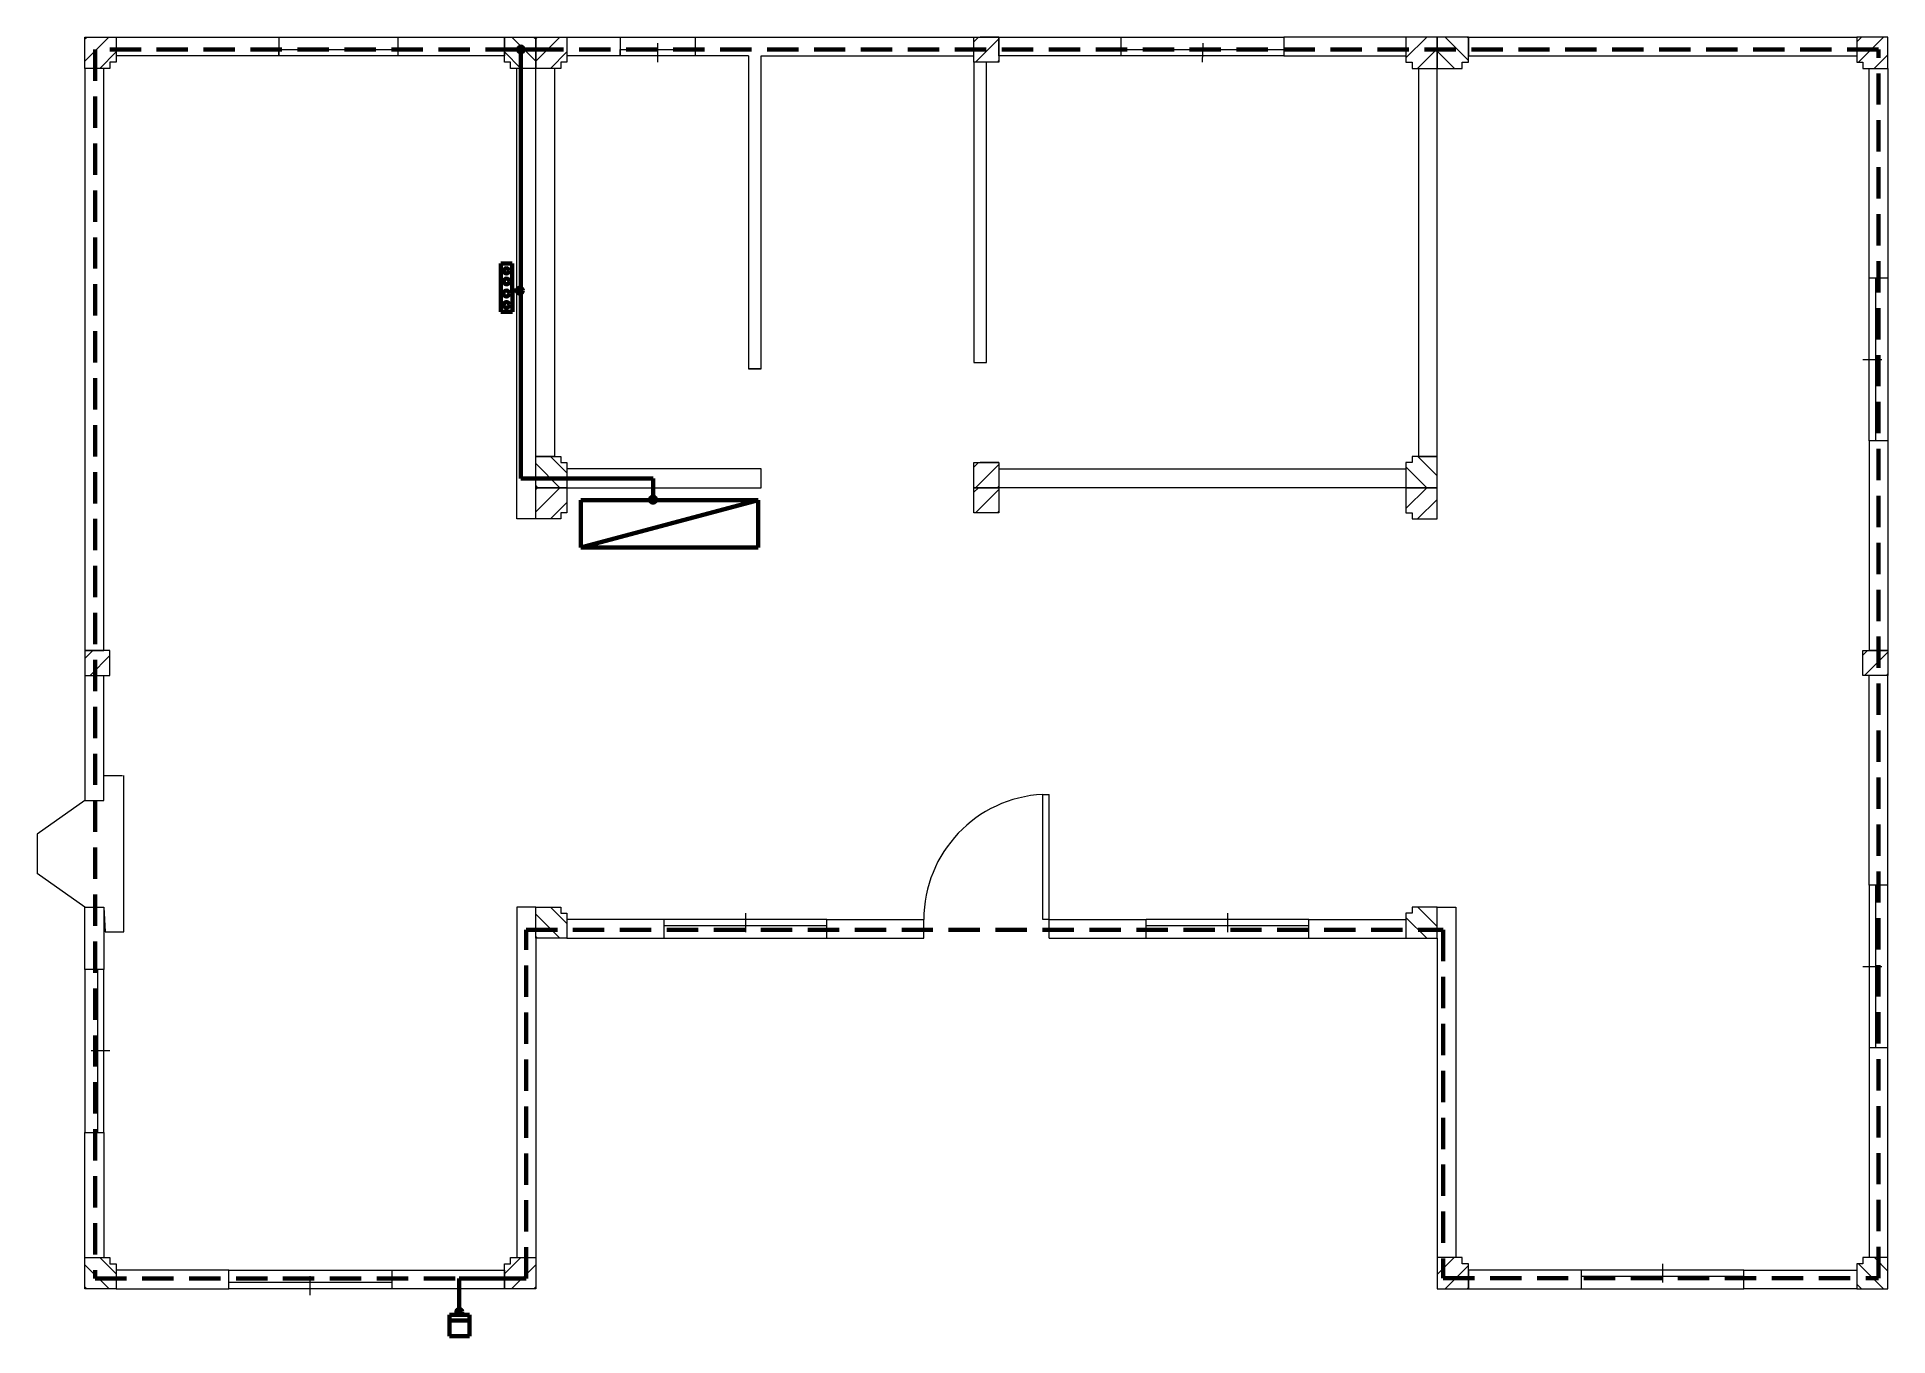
# Model space of a CAD drawing. Header units: metres. Extents: x 23 to 200, y 8 to 200.
# Drawn here: x 22.95 to 37.73, y 7.54 to 17.92 of the extents above; entities outside this region: 1.
import ezdxf

# ---------------------------------------------------------------- set-up
doc = ezdxf.new("R2010")
doc.units = ezdxf.units.M
doc.header["$MEASUREMENT"] = 0
doc.linetypes.add('ACAD_ISO03W100', pattern=[30, 12, -18])
doc.linetypes.add('DASHED2', pattern=[0.375, 0.25, -0.125])
doc.layers.add('kolones', color=1, linetype='Continuous')
pattern_1 = [(45, (-44.97727, -23.36226), (-0.08838835, 0.08838835), [])]
pattern_2 = [(45, (-45.47727, -23.36226), (-0.08838835, 0.08838835), [])]

msp = doc.modelspace()

# ---------------------------------------------------------------- hatches: boundary and pattern name
at = {"linetype": 'Continuous', "lineweight": 120}
h = msp.add_hatch(color=3, dxfattribs=at)
h.dxf.hatch_style = 1
h.paths.add_polyline_path([(26.792, 17.816, 1), (26.838, 17.816, 1)])
h = msp.add_hatch(color=3, dxfattribs=at)
h.dxf.hatch_style = 1
h.paths.add_polyline_path([(26.783, 15.89, 1), (26.83, 15.89, 1)])
h = msp.add_hatch(color=3, dxfattribs=at)
h.dxf.hatch_style = 1
h.paths.add_polyline_path([(27.847, 14.22, 1), (27.893, 14.22, 1)])
h = msp.add_hatch(color=3, dxfattribs=at)
h.dxf.hatch_style = 1
h.paths.add_polyline_path([(26.3, 7.731, 1), (26.347, 7.731, 1)])
at = {"layer": 'kolones', "lineweight": 18, "true_color": 0xffffff}
h = msp.add_hatch(dxfattribs=at)
h.set_pattern_fill('ANSI31')
h.set_pattern_definition(pattern_1)
h.paths.add_polyline_path([(23.583, 17.916), (23.333, 17.916), (23.333, 17.666), (23.533, 17.666), (23.533, 17.716), (23.583, 17.716)])
h = msp.add_hatch(dxfattribs=at)
h.set_pattern_fill('ANSI31', angle=-90)
h.set_pattern_definition([(315, (-14.34562, 86.22668), (0.08838835, 0.08838835), [])])
h.paths.add_polyline_path([(26.933, 17.916), (26.683, 17.916), (26.683, 17.716), (26.733, 17.716), (26.733, 17.666), (26.933, 17.666)])
h = msp.add_hatch(dxfattribs=at)
h.set_pattern_fill('ANSI31')
h.set_pattern_definition([(45, (-41.37727, -23.36226), (-0.08838835, 0.08838835), [])])
h.paths.add_polyline_path([(27.183, 17.916), (26.933, 17.916), (26.933, 17.666), (27.133, 17.666), (27.133, 17.716), (27.183, 17.716)])
h = msp.add_hatch(dxfattribs=at)
h.set_pattern_fill('ANSI31')
h.set_pattern_definition([(45, (-52.57727, -18.46226), (-0.08838835, 0.08838835), [])])
h.paths.add_polyline_path([(30.433, 17.916), (30.433, 17.716), (30.633, 17.716), (30.633, 17.916)])
h = msp.add_hatch(dxfattribs=at)
h.set_pattern_fill('ANSI31')
h.set_pattern_definition([(45, (-41.87727, -23.36226), (-0.08838835, 0.08838835), [])])
h.paths.add_polyline_path([(33.883, 17.916), (33.883, 17.716), (33.933, 17.716), (33.933, 17.666), (34.133, 17.666), (34.133, 17.916)])
h = msp.add_hatch(dxfattribs=at)
h.set_pattern_fill('ANSI31', angle=-90)
h.set_pattern_definition([(315, (-14.84562, 86.22668), (0.08838835, 0.08838835), [])])
h.paths.add_polyline_path([(34.133, 17.666), (34.333, 17.666), (34.333, 17.716), (34.383, 17.716), (34.383, 17.916), (34.133, 17.916)])
h = msp.add_hatch(dxfattribs=at)
h.set_pattern_fill('ANSI31')
h.set_pattern_definition(pattern_2)
h.paths.add_polyline_path([(37.483, 17.916), (37.483, 17.716), (37.533, 17.716), (37.533, 17.666), (37.733, 17.666), (37.733, 17.916)])
h = msp.add_hatch(dxfattribs=at)
h.set_pattern_fill('ANSI31', angle=90)
h.set_pattern_definition([(135, (68.21167, -53.99391), (-0.08838835, -0.08838835), [])])
h.paths.add_polyline_path([(26.933, 14.316), (27.183, 14.316), (27.183, 14.516), (27.133, 14.516), (27.133, 14.566), (26.933, 14.566)])
h = msp.add_hatch(dxfattribs=at)
h.set_pattern_fill('ANSI31')
h.set_pattern_definition([(45, (-52.57727, -21.86226), (-0.08838835, 0.08838835), [])])
h.paths.add_polyline_path([(30.433, 14.516), (30.433, 14.316), (30.633, 14.316), (30.633, 14.516)])
h = msp.add_hatch(dxfattribs=at)
h.set_pattern_fill('ANSI31', angle=90)
h.set_pattern_definition([(135, (67.71167, -53.99391), (-0.08838835, -0.08838835), [])])
h.paths.add_polyline_path([(34.133, 14.566), (33.933, 14.566), (33.933, 14.516), (33.883, 14.516), (33.883, 14.316), (34.133, 14.316)])
h = msp.add_hatch(dxfattribs=at)
h.set_pattern_fill('ANSI31')
h.set_pattern_definition([(45, (-41.37727, -26.96226), (-0.08838835, 0.08838835), [])])
h.paths.add_polyline_path([(26.933, 14.316), (26.933, 14.066), (27.133, 14.066), (27.133, 14.116), (27.183, 14.116), (27.183, 14.316)])
h = msp.add_hatch(dxfattribs=at)
h.set_pattern_fill('ANSI31')
h.set_pattern_definition([(45, (-52.57727, -22.06226), (-0.08838835, 0.08838835), [])])
h.paths.add_polyline_path([(30.433, 14.316), (30.433, 14.116), (30.633, 14.116), (30.633, 14.316)])
h = msp.add_hatch(dxfattribs=at)
h.set_pattern_fill('ANSI31')
h.set_pattern_definition([(45, (-41.87727, -26.96226), (-0.08838835, 0.08838835), [])])
h.paths.add_polyline_path([(33.883, 14.316), (33.883, 14.116), (33.933, 14.116), (33.933, 14.066), (34.133, 14.066), (34.133, 14.316)])
h = msp.add_hatch(dxfattribs=at)
h.set_pattern_fill('ANSI31')
h.set_pattern_definition(pattern_1)
h.paths.add_polyline_path([(23.533, 13.016), (23.333, 13.016), (23.333, 12.816), (23.533, 12.816)])
h = msp.add_hatch(dxfattribs=at)
h.set_pattern_fill('ANSI31')
h.set_pattern_definition(pattern_2)
h.paths.add_polyline_path([(37.533, 13.016), (37.533, 12.816), (37.733, 12.816), (37.733, 13.016)])
h = msp.add_hatch(dxfattribs=at)
h.set_pattern_fill('ANSI31', angle=90)
h.set_pattern_definition([(135, (68.21167, -57.59391), (-0.08838835, -0.08838835), [])])
h.paths.add_polyline_path([(26.933, 10.716), (27.183, 10.716), (27.183, 10.916), (27.133, 10.916), (27.133, 10.966), (26.933, 10.966)])
h = msp.add_hatch(dxfattribs=at)
h.set_pattern_fill('ANSI31', angle=90)
h.set_pattern_definition([(135, (67.71167, -57.59391), (-0.08838835, -0.08838835), [])])
h.paths.add_polyline_path([(34.133, 10.966), (33.933, 10.966), (33.933, 10.916), (33.883, 10.916), (33.883, 10.716), (34.133, 10.716)])
h = msp.add_hatch(dxfattribs=at)
h.set_pattern_fill('ANSI31', angle=90)
h.set_pattern_definition([(135, (64.61167, -60.39391), (-0.08838835, -0.08838835), [])])
h.paths.add_polyline_path([(23.333, 7.916), (23.583, 7.916), (23.583, 8.116), (23.533, 8.116), (23.533, 8.166), (23.333, 8.166)])
h = msp.add_hatch(dxfattribs=at)
h.set_pattern_fill('ANSI31', angle=180)
h.set_pattern_definition([(225, (95.24332, 49.19502), (0.08838835, -0.08838835), [])])
h.paths.add_polyline_path([(26.933, 7.916), (26.933, 8.166), (26.733, 8.166), (26.733, 8.116), (26.683, 8.116), (26.683, 7.916)])
h = msp.add_hatch(dxfattribs=at)
h.set_pattern_fill('ANSI31', angle=180)
h.set_pattern_definition([(225, (94.74332, 49.19502), (0.08838835, -0.08838835), [])])
h.paths.add_polyline_path([(34.383, 7.916), (34.383, 8.116), (34.333, 8.116), (34.333, 8.166), (34.133, 8.166), (34.133, 7.916)])
h = msp.add_hatch(dxfattribs=at)
h.set_pattern_fill('ANSI31', angle=90)
h.set_pattern_definition([(135, (64.11167, -60.39391), (-0.08838835, -0.08838835), [])])
h.paths.add_polyline_path([(37.733, 8.166), (37.533, 8.166), (37.533, 8.116), (37.483, 8.116), (37.483, 7.916), (37.733, 7.916)])

# ---------------------------------------------------------------- linework, layer by layer
at = {"color": 1, "linetype": 'DASHED2', "lineweight": 120}
msp.add_line((200, 200, 200), (200, 200, 200), dxfattribs=at)
at = {"lineweight": 18}
for p, q in [((23.583, 17.916), (24.883, 17.916)), ((24.883, 17.916), (24.883, 17.766)), ((24.883, 17.916), (25.833, 17.916)), ((25.833, 17.916), (25.833, 17.766)), ((25.833, 17.916), (26.683, 17.916)), ((26.683, 17.916), (26.683, 17.766)), ((27.183, 17.916), (27.608, 17.916)), ((27.608, 17.916), (27.608, 17.766)), ((27.608, 17.916), (28.208, 17.916)), ((28.208, 17.916), (28.208, 17.766)), ((28.208, 17.916), (28.633, 17.916)), ((28.633, 17.916), (30.433, 17.916)), ((30.633, 17.916), (30.483, 17.916)), ((30.633, 17.766), (30.633, 17.916)), ((30.633, 17.916), (31.608, 17.916)), ((31.608, 17.766), (31.608, 17.916)), ((31.608, 17.916), (32.908, 17.916)), ((33.883, 17.916), (32.908, 17.916)), ((32.908, 17.916), (32.908, 17.766)), ((34.383, 17.916), (34.383, 17.766)), ((34.383, 17.916), (37.483, 17.916)), ((24.883, 17.766), (23.583, 17.766)), ((24.883, 17.766), (24.883, 17.816)), ((24.883, 17.816), (25.833, 17.816)), ((25.833, 17.766), (24.883, 17.766)), ((26.683, 17.766), (25.833, 17.766)), ((27.608, 17.766), (27.183, 17.766)), ((27.608, 17.766), (27.608, 17.816)), ((27.608, 17.816), (28.208, 17.816)), ((28.208, 17.766), (27.608, 17.766)), ((27.908, 17.716), (27.908, 17.866)), ((28.633, 17.766), (28.208, 17.766)), ((28.633, 17.766), (28.633, 15.266)), ((28.733, 15.266), (28.733, 17.766)), ((28.733, 17.766), (30.433, 17.766)), ((31.608, 17.766), (30.633, 17.766)), ((31.608, 17.766), (31.608, 17.816)), ((31.608, 17.816), (32.908, 17.816)), ((32.908, 17.766), (31.608, 17.766)), ((32.258, 17.716), (32.264, 17.866)), ((32.908, 17.766), (33.883, 17.766)), ((34.383, 17.766), (37.483, 17.766)), ((23.333, 17.666), (23.333, 13.016)), ((23.483, 13.016), (23.483, 17.666)), ((26.783, 14.066), (26.783, 17.666)), ((26.933, 14.566), (26.933, 17.666)), ((27.083, 17.666), (27.083, 14.566)), ((30.433, 17.716), (30.433, 15.316)), ((30.533, 15.316), (30.533, 17.716)), ((33.983, 17.666), (33.983, 14.566)), ((34.133, 14.566), (34.133, 17.666)), ((37.583, 15.991), (37.583, 17.666)), ((37.733, 17.666), (37.733, 15.991)), ((37.733, 15.991), (37.583, 15.991)), ((37.583, 14.691), (37.583, 15.991)), ((37.633, 15.991), (37.633, 14.691)), ((37.733, 15.991), (37.733, 14.691)), ((28.733, 15.266), (28.733, 15.666)), ((30.433, 15.316), (30.533, 15.316)), ((37.533, 15.341), (37.683, 15.341)), ((37.733, 14.691), (37.583, 14.691)), ((37.583, 14.691), (37.583, 13.016)), ((37.733, 14.691), (37.733, 13.016)), ((27.083, 14.566), (26.933, 14.566)), ((30.633, 14.516), (30.483, 14.516)), ((33.983, 14.566), (34.133, 14.566)), ((28.733, 14.466), (27.183, 14.466)), ((28.733, 14.466), (27.933, 14.466)), ((28.733, 14.316), (28.733, 14.466)), ((30.633, 14.466), (33.883, 14.466)), ((27.183, 14.316), (28.733, 14.316)), ((30.633, 14.316), (30.483, 14.316)), ((33.883, 14.316), (30.633, 14.316)), ((26.933, 14.066), (26.783, 14.066)), ((23.333, 13.016), (23.483, 13.016)), ((37.733, 13.016), (37.583, 13.016)), ((23.333, 12.816), (23.333, 11.816)), ((23.483, 11.816), (23.483, 12.816)), ((37.583, 11.141), (37.583, 12.816)), ((37.733, 11.141), (37.733, 12.816)), ((23.483, 12.016), (23.633, 12.016)), ((23.645, 10.767), (23.645, 12.016)), ((30.983, 10.866), (30.983, 11.866)), ((30.983, 11.866), (31.033, 11.866)), ((31.033, 10.866), (31.033, 11.866)), ((23.333, 11.816), (22.951, 11.548)), ((23.333, 11.816), (23.483, 11.816)), ((22.951, 11.548), (22.951, 11.234)), ((23.333, 10.966), (22.951, 11.234)), ((37.733, 11.141), (37.583, 11.141)), ((37.583, 11.141), (37.583, 9.841)), ((37.633, 11.141), (37.633, 9.841)), ((37.733, 9.841), (37.733, 11.141)), ((23.333, 10.466), (23.333, 10.966)), ((23.333, 10.966), (23.483, 10.966)), ((23.483, 10.966), (23.483, 10.466)), ((23.483, 10.966), (23.495, 10.767)), ((26.933, 10.966), (26.783, 10.966)), ((26.783, 10.966), (26.783, 8.166)), ((34.133, 10.966), (34.283, 10.966)), ((34.283, 10.966), (34.283, 8.166)), ((27.958, 10.866), (27.183, 10.866)), ((27.958, 10.716), (27.958, 10.866)), ((29.258, 10.866), (27.958, 10.866)), ((29.258, 10.816), (27.958, 10.816)), ((28.608, 10.916), (28.608, 10.766)), ((29.258, 10.716), (29.258, 10.866)), ((29.258, 10.866), (30.033, 10.866)), ((30.033, 10.716), (30.033, 10.866)), ((31.033, 10.866), (30.983, 10.866)), ((31.033, 10.716), (31.033, 10.866)), ((31.033, 10.866), (31.808, 10.866)), ((31.808, 10.716), (31.808, 10.866)), ((33.108, 10.866), (31.808, 10.866)), ((33.108, 10.816), (31.808, 10.816)), ((32.458, 10.916), (32.458, 10.766)), ((33.108, 10.716), (33.108, 10.866)), ((33.108, 10.866), (33.883, 10.866)), ((23.495, 10.767), (23.645, 10.767)), ((26.933, 10.716), (26.933, 8.166)), ((27.183, 10.716), (27.958, 10.716)), ((27.958, 10.716), (29.258, 10.716)), ((29.258, 10.716), (30.033, 10.716)), ((31.033, 10.716), (31.808, 10.716)), ((31.808, 10.716), (33.108, 10.716)), ((33.108, 10.716), (33.883, 10.716)), ((34.133, 10.716), (34.133, 8.166)), ((23.483, 10.466), (23.333, 10.466)), ((23.333, 10.466), (23.333, 9.166)), ((23.483, 10.466), (23.433, 10.466)), ((23.433, 10.466), (23.433, 9.166)), ((23.483, 9.166), (23.483, 10.466)), ((37.533, 10.491), (37.683, 10.491)), ((23.533, 9.816), (23.383, 9.816)), ((37.733, 9.841), (37.583, 9.841)), ((37.583, 9.841), (37.583, 8.166)), ((37.733, 8.166), (37.733, 9.841)), ((23.333, 8.166), (23.333, 9.166)), ((23.333, 9.166), (23.483, 9.166)), ((23.483, 9.166), (23.483, 8.166)), ((23.333, 8.166), (23.483, 8.166)), ((24.483, 8.066), (23.583, 8.066)), ((24.483, 7.916), (24.483, 8.066)), ((24.483, 8.066), (25.783, 8.066)), ((25.133, 7.866), (25.133, 8.016)), ((25.783, 8.066), (25.783, 7.916)), ((25.783, 8.066), (26.683, 8.066)), ((26.683, 8.066), (26.683, 7.916)), ((35.283, 8.066), (34.383, 8.066)), ((34.383, 8.066), (34.383, 7.916)), ((36.583, 8.066), (35.283, 8.066)), ((35.283, 8.066), (35.283, 7.916)), ((35.283, 8.016), (36.583, 8.016)), ((35.933, 8.116), (35.933, 7.966)), ((36.583, 7.916), (36.583, 8.066)), ((36.583, 8.066), (37.483, 8.066)), ((23.583, 7.916), (24.483, 7.916)), ((25.783, 7.966), (24.483, 7.966)), ((25.783, 7.916), (24.483, 7.916)), ((26.683, 7.916), (25.783, 7.916)), ((34.383, 7.916), (35.283, 7.916)), ((35.283, 7.916), (36.583, 7.916)), ((37.483, 7.916), (36.583, 7.916))]:
    msp.add_line(p, q, dxfattribs=at)
at = {"color": 3, "linetype": 'DASHED2', "lineweight": 120}
for p, q in [((37.656, 17.817), (23.415, 17.816)), ((23.415, 17.816), (23.415, 7.998)), ((26.933, 17.816), (26.833, 17.816)), ((37.656, 8.001), (37.656, 17.817)), ((26.856, 7.998), (26.856, 10.783)), ((26.856, 10.783), (34.18, 10.783)), ((34.18, 10.783), (34.18, 8.001)), ((23.415, 7.998), (26.856, 7.998)), ((34.18, 8.001), (37.656, 8.001))]:
    msp.add_line(p, q, dxfattribs=at)
at = {"color": 3, "linetype": 'ACAD_ISO03W100', "lineweight": 120}
for p, q in [((26.815, 17.816), (26.815, 14.39)), ((26.815, 14.39), (27.87, 14.39)), ((27.87, 14.39), (27.87, 14.22)), ((26.856, 7.998), (26.323, 7.998)), ((26.323, 7.998), (26.323, 7.731))]:
    msp.add_line(p, q, dxfattribs=at)
at = {"color": 3, "linetype": 'Continuous', "lineweight": 120}
for p, q in [((26.746, 16.106), (26.656, 16.106)), ((26.656, 16.106), (26.656, 15.722)), ((26.746, 15.89), (26.746, 16.106)), ((26.783, 15.89), (26.746, 15.89)), ((26.748, 15.722), (26.748, 15.89)), ((26.656, 15.722), (26.748, 15.722))]:
    msp.add_line(p, q, dxfattribs=at)
msp.add_line((28.633, 15.266), (28.733, 15.266))
at = {"color": 7, "linetype": 'ACAD_ISO03W100', "lineweight": 120, "true_color": 0xffffff}
for p, q in [((28.711, 14.216), (27.293, 14.216)), ((27.293, 14.216), (27.293, 13.838)), ((28.711, 14.216), (27.293, 13.838)), ((28.711, 13.838), (28.711, 14.216)), ((27.293, 13.838), (28.711, 13.838))]:
    msp.add_line(p, q, dxfattribs=at)
at = {"color": 7, "linetype": 'Continuous', "lineweight": 120, "true_color": 0xffffff}
for p, q in [((26.245, 7.539), (26.245, 7.708)), ((26.245, 7.708), (26.319, 7.708)), ((26.323, 7.708), (26.405, 7.708)), ((26.405, 7.708), (26.405, 7.539)), ((26.245, 7.664), (26.405, 7.664)), ((26.405, 7.539), (26.245, 7.539))]:
    msp.add_line(p, q, dxfattribs=at)
at = {"color": 3, "linetype": 'Continuous', "lineweight": 120}
for centre, radius in [((26.815, 17.816), 0.0233), ((26.699, 16.048), 0.0211), ((26.701, 15.964), 0.023), ((26.699, 15.867), 0.0239), ((26.806, 15.89), 0.0233), ((26.7, 15.776), 0.023), ((27.87, 14.22), 0.0233), ((26.323, 7.731), 0.0233)]:
    msp.add_circle(centre, radius, dxfattribs=at)
at = {"lineweight": 18}
msp.add_arc((31.034, 10.866), 1.001, 92.9376, 180, dxfattribs=at)
at = {"layer": 'kolones', "lineweight": 18}
for p, q in [((23.333, 17.916), (23.583, 17.916)), ((23.333, 17.666), (23.333, 17.916)), ((23.583, 17.916), (23.583, 17.716)), ((26.683, 17.716), (26.683, 17.916)), ((26.683, 17.916), (26.933, 17.916)), ((26.933, 17.916), (26.933, 17.666)), ((26.933, 17.916), (27.183, 17.916)), ((26.933, 17.666), (26.933, 17.916)), ((27.183, 17.916), (27.183, 17.716)), ((30.433, 17.716), (30.433, 17.916)), ((30.433, 17.916), (30.633, 17.916)), ((30.633, 17.916), (30.633, 17.716)), ((34.133, 17.916), (33.883, 17.916)), ((33.883, 17.916), (33.883, 17.716)), ((34.133, 17.916), (34.133, 17.666)), ((34.383, 17.916), (34.133, 17.916)), ((34.133, 17.666), (34.133, 17.916)), ((34.383, 17.716), (34.383, 17.916)), ((37.733, 17.916), (37.483, 17.916)), ((37.483, 17.916), (37.483, 17.716)), ((37.733, 17.666), (37.733, 17.916)), ((23.533, 17.666), (23.333, 17.666)), ((23.583, 17.716), (23.533, 17.716)), ((23.533, 17.716), (23.533, 17.666)), ((26.733, 17.716), (26.683, 17.716)), ((26.733, 17.666), (26.733, 17.716)), ((26.933, 17.666), (26.733, 17.666)), ((27.133, 17.666), (26.933, 17.666)), ((27.183, 17.716), (27.133, 17.716)), ((27.133, 17.716), (27.133, 17.666)), ((30.633, 17.716), (30.433, 17.716)), ((33.883, 17.716), (33.933, 17.716)), ((33.933, 17.716), (33.933, 17.666)), ((33.933, 17.666), (34.133, 17.666)), ((34.133, 17.666), (34.333, 17.666)), ((34.333, 17.666), (34.333, 17.716)), ((34.333, 17.716), (34.383, 17.716)), ((37.483, 17.716), (37.533, 17.716)), ((37.533, 17.716), (37.533, 17.666)), ((37.533, 17.666), (37.733, 17.666)), ((26.933, 14.316), (26.933, 14.566)), ((26.933, 14.566), (27.133, 14.566)), ((27.133, 14.566), (27.133, 14.516)), ((27.133, 14.516), (27.183, 14.516)), ((27.183, 14.516), (27.183, 14.316)), ((30.433, 14.316), (30.433, 14.516)), ((30.433, 14.516), (30.633, 14.516)), ((30.633, 14.516), (30.633, 14.316)), ((33.933, 14.516), (33.883, 14.516)), ((33.883, 14.516), (33.883, 14.316)), ((34.133, 14.566), (33.933, 14.566)), ((33.933, 14.566), (33.933, 14.516)), ((34.133, 14.316), (34.133, 14.566)), ((26.933, 14.316), (27.183, 14.316)), ((26.933, 14.066), (26.933, 14.316)), ((27.183, 14.316), (26.933, 14.316)), ((27.183, 14.316), (27.183, 14.116)), ((30.633, 14.316), (30.433, 14.316)), ((30.433, 14.116), (30.433, 14.316)), ((30.433, 14.316), (30.633, 14.316)), ((30.633, 14.316), (30.633, 14.116)), ((34.133, 14.316), (33.883, 14.316)), ((33.883, 14.316), (33.883, 14.116)), ((33.883, 14.316), (34.133, 14.316)), ((34.133, 14.066), (34.133, 14.316)), ((27.133, 14.066), (26.933, 14.066)), ((27.183, 14.116), (27.133, 14.116)), ((27.133, 14.116), (27.133, 14.066)), ((30.633, 14.116), (30.433, 14.116)), ((33.883, 14.116), (33.933, 14.116)), ((33.933, 14.116), (33.933, 14.066)), ((33.933, 14.066), (34.133, 14.066)), ((23.333, 13.016), (23.333, 12.816)), ((23.533, 13.016), (23.333, 13.016)), ((23.533, 12.816), (23.533, 13.016)), ((37.533, 12.816), (37.533, 13.016)), ((37.533, 13.016), (37.733, 13.016)), ((37.733, 13.016), (37.733, 12.816)), ((23.333, 12.816), (23.533, 12.816)), ((37.733, 12.816), (37.533, 12.816)), ((26.933, 10.716), (26.933, 10.966)), ((26.933, 10.966), (27.133, 10.966)), ((27.133, 10.966), (27.133, 10.916)), ((34.133, 10.966), (33.933, 10.966)), ((33.933, 10.966), (33.933, 10.916)), ((34.133, 10.716), (34.133, 10.966)), ((27.133, 10.916), (27.183, 10.916)), ((27.183, 10.916), (27.183, 10.716)), ((33.933, 10.916), (33.883, 10.916)), ((33.883, 10.916), (33.883, 10.716)), ((27.183, 10.716), (26.933, 10.716)), ((33.883, 10.716), (34.133, 10.716)), ((23.333, 7.916), (23.333, 8.166)), ((23.333, 8.166), (23.533, 8.166)), ((23.533, 8.166), (23.533, 8.116)), ((26.733, 8.116), (26.733, 8.166)), ((26.733, 8.166), (26.933, 8.166)), ((26.933, 8.166), (26.933, 7.916)), ((34.333, 8.166), (34.133, 8.166)), ((34.133, 8.166), (34.133, 7.916)), ((34.333, 8.116), (34.333, 8.166)), ((37.733, 8.166), (37.533, 8.166)), ((37.533, 8.166), (37.533, 8.116)), ((37.733, 7.916), (37.733, 8.166)), ((23.533, 8.116), (23.583, 8.116)), ((23.583, 8.116), (23.583, 7.916)), ((26.683, 7.916), (26.683, 8.116)), ((26.683, 8.116), (26.733, 8.116)), ((34.383, 8.116), (34.333, 8.116)), ((34.383, 7.916), (34.383, 8.116)), ((37.533, 8.116), (37.483, 8.116)), ((37.483, 8.116), (37.483, 7.916)), ((23.583, 7.916), (23.333, 7.916)), ((26.933, 7.916), (26.683, 7.916)), ((34.133, 7.916), (34.383, 7.916)), ((37.483, 7.916), (37.733, 7.916))]:
    msp.add_line(p, q, dxfattribs=at)

doc.saveas('drawing.dxf')
